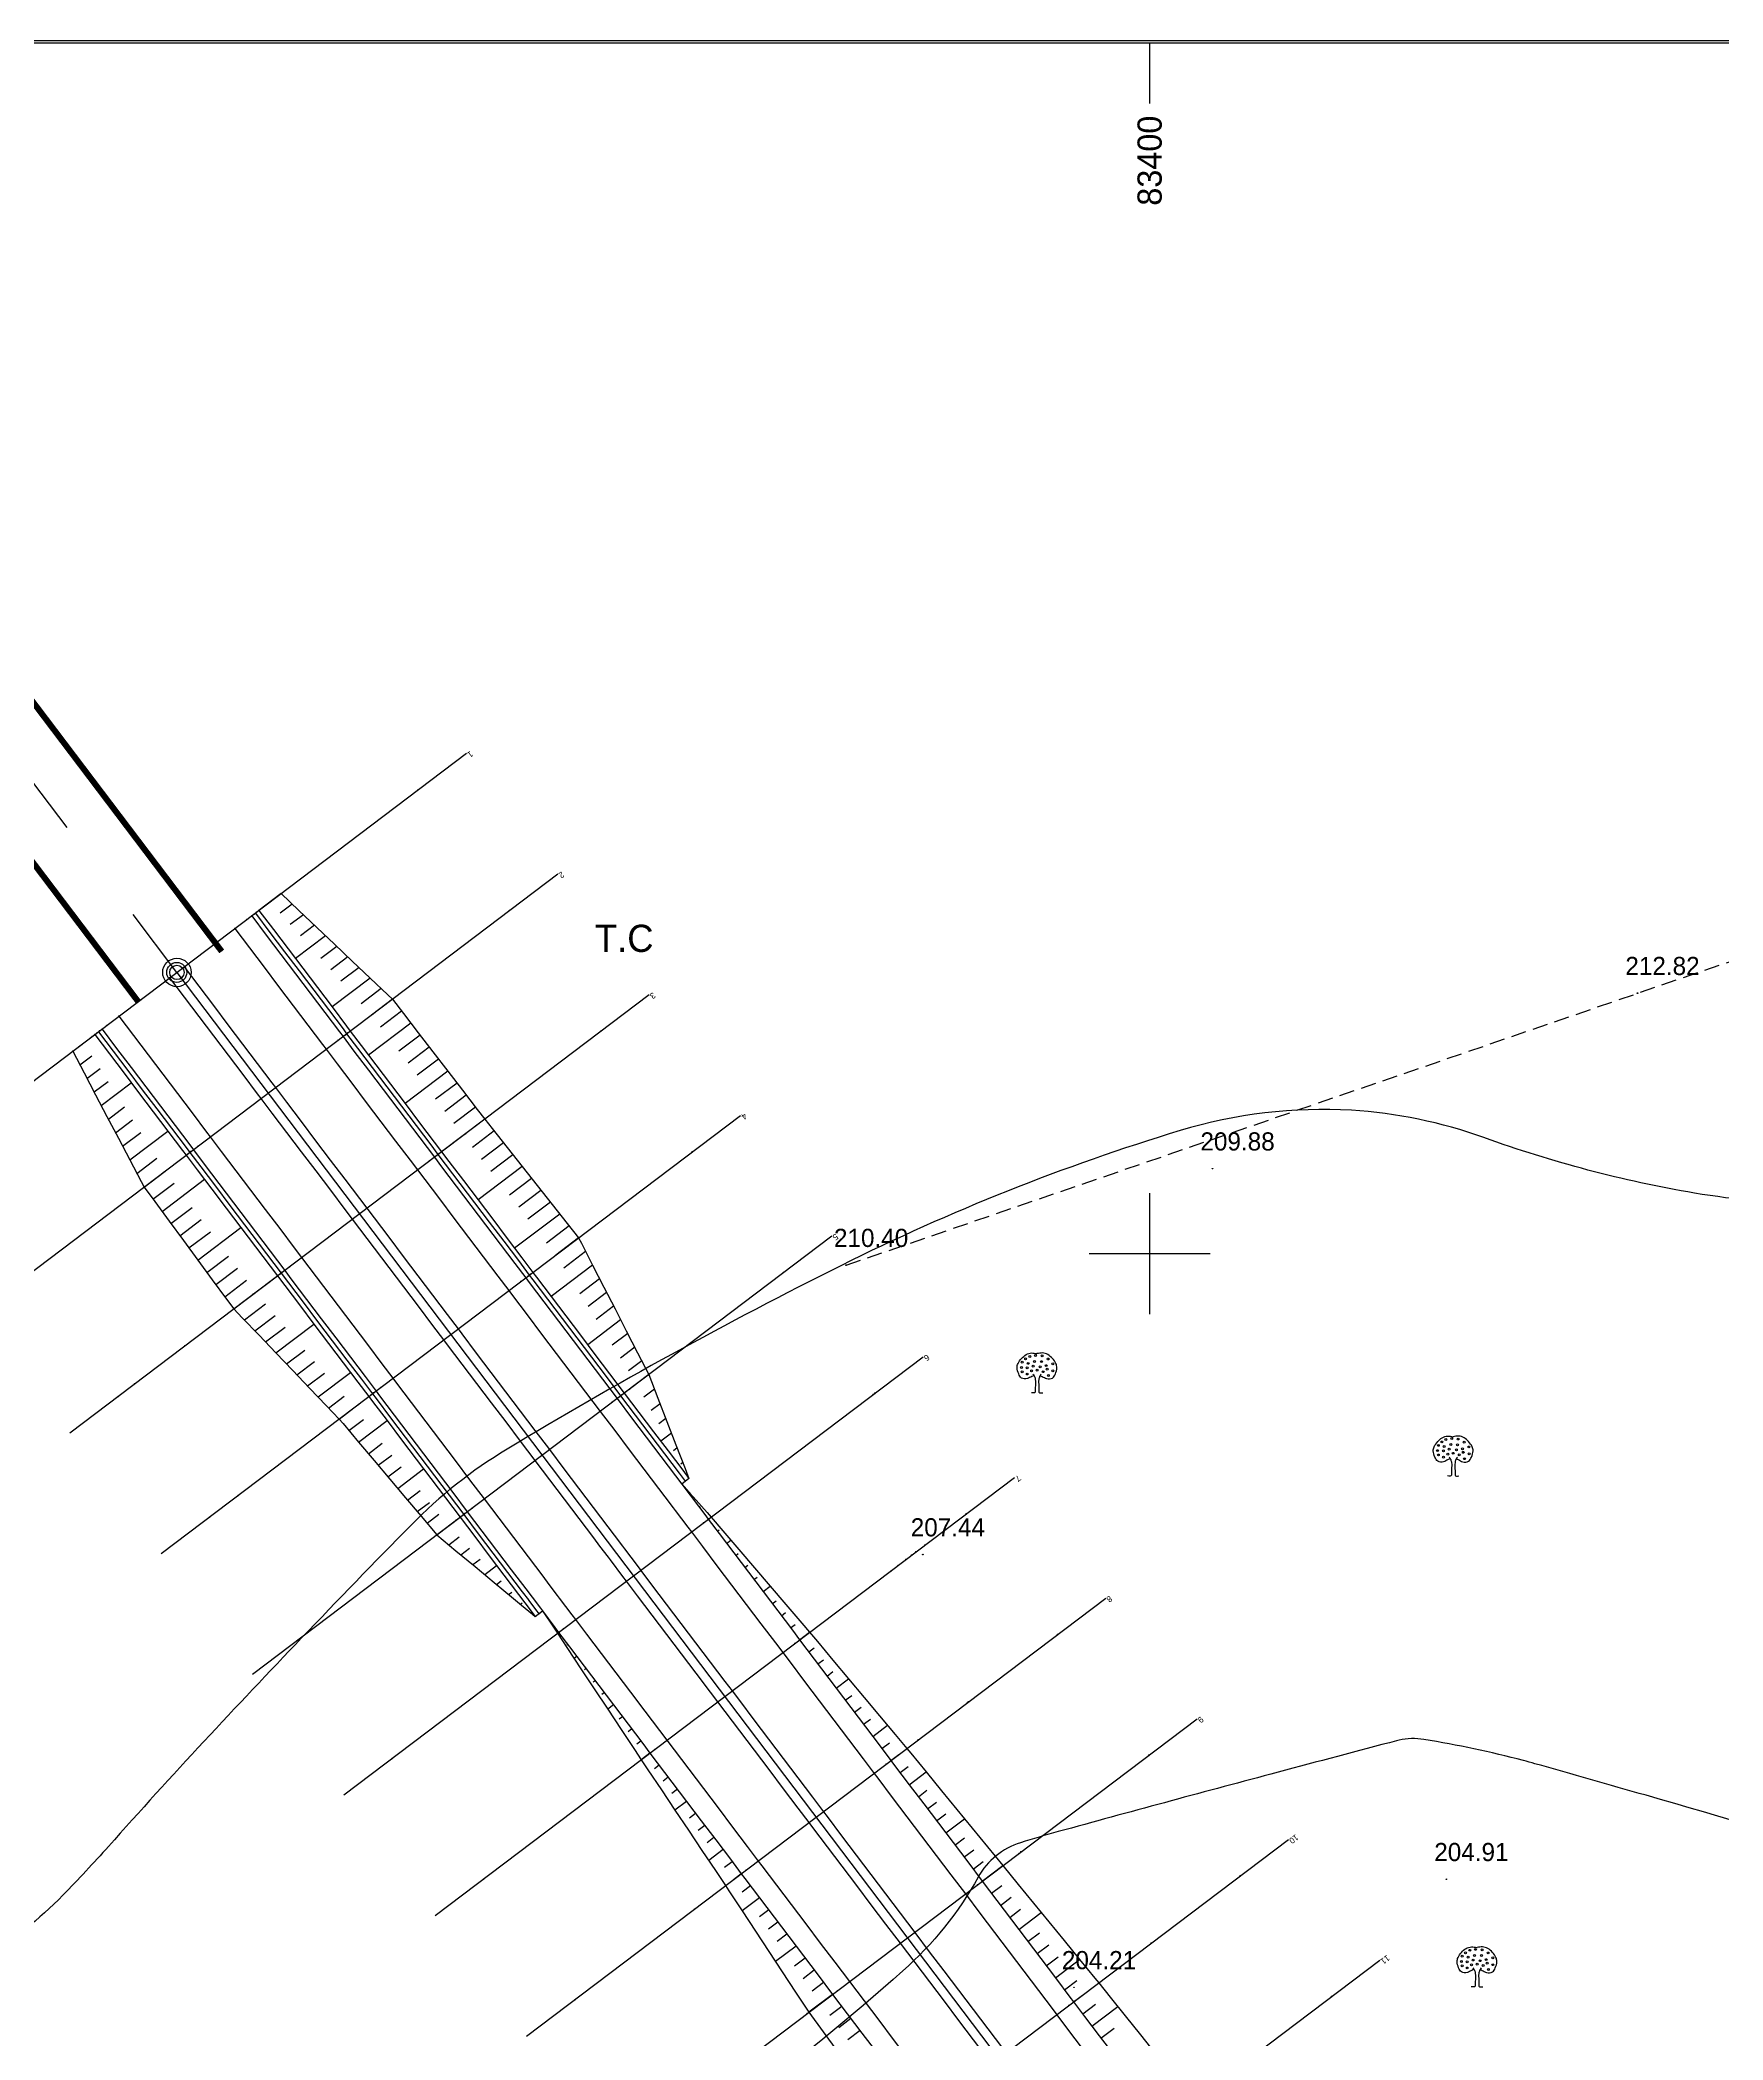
# Model space of a CAD drawing. Extents: x -83928 to -81707, y 15464 to 18601.
# Drawn here: x -83583.3 to -83305.3, y 18270.1 to 18600.5 of the extents above; entities that cross this region are included whole.
import ezdxf
from ezdxf.enums import TextEntityAlignment as Align

# ---------------------------------------------------------------- set-up
doc = ezdxf.new("R2010")
doc.units = 0
doc.header["$MEASUREMENT"] = 0
doc.linetypes.add('ACAD_ISO03W100', pattern=[30, 12, -18])
doc.linetypes.add('INTERROMPU', pattern=[0.75, 0.5, -0.25])
for name, color, linetype in [('ALT', 7, 'Continuous'), ('AMÉNAGEMENT', 7, 'Continuous'), ('ASSIETTE', 3, 'Continuous'), ('AXE_EN_PLAN', 1, 'Continuous'), ('CarPerim', 7, 'Continuous'), ('Carroyage 1', 7, 'Continuous'), ('CarTexte', 7, 'Continuous'), ('CHAUSSEE_EXT', 5, 'Continuous'), ('CHAUSSEE_INT', 5, 'Continuous'), ('CNiv_1', 1, 'Continuous'), ('CONST', 7, 'Continuous'), ('FONDS_DE_FOSSE', 4, 'Continuous'), ('FOSSES', 3, 'Continuous'), ('LIMITE', 40, 'INTERROMPU'), ('PLATE-FORME', 6, 'Continuous'), ('POINTS', 3, 'Continuous'), ('POINTS_PROFILS', 1, 'Continuous'), ('PROFILS', 7, 'Continuous'), ('Talus', 5, 'Continuous')]:
    doc.layers.add(name, color=color, linetype=linetype)

msp = doc.modelspace()

# ---------------------------------------------------------------- linework, layer by layer
at = {"linetype": 'ByBlock', "extrusion": (0.000932032, -0.005533, 0.999984)}
for centre in [(-83421.02, 18381.43, -162.28), (-83420.46, 18381.99, -162.28), (-83420.05, 18381.25, -162.28), (-83419.77, 18382.4, -162.28), (-83419.23, 18380.79, -162.28), (-83418.98, 18381.56, -162.28), (-83418.82, 18382.56, -162.28), (-83418.05, 18380.69, -162.28), (-83417.85, 18381.53, -162.28), (-83417.75, 18382.48, -162.28), (-83417.06, 18380.87, -162.28), (-83416.75, 18381.97, -162.28), (-83415.98, 18381.18, -162.28), (-83421.15, 18380.56, -162.28), (-83421.02, 18379.85, -162.28), (-83420.21, 18380.51, -162.28), (-83420.18, 18379.49, -162.28), (-83419.46, 18380, -162.28), (-83418.57, 18380.13, -162.28), (-83417.57, 18379.87, -162.28), (-83416.9, 18380.28, -162.28), (-83416.7, 18379.23, -162.28), (-83415.95, 18380.02, -162.28), (-83352.28, 18367.7, -162.28), (-83351.72, 18368.26, -162.28), (-83351.31, 18367.52, -162.28), (-83351.03, 18368.67, -162.28), (-83350.23, 18367.83, -162.28), (-83350.08, 18368.82, -162.28), (-83349.11, 18367.8, -162.28), (-83349, 18368.75, -162.28), (-83348.01, 18368.23, -162.28), (-83352.41, 18366.83, -162.28), (-83352.28, 18366.11, -162.28), (-83351.46, 18366.78, -162.28), (-83351.44, 18365.75, -162.28), (-83350.72, 18366.26, -162.28), (-83350.49, 18367.06, -162.28), (-83349.82, 18366.39, -162.28), (-83349.31, 18366.96, -162.28), (-83348.82, 18366.14, -162.28), (-83348.31, 18367.13, -162.28), (-83348.16, 18366.55, -162.28), (-83347.95, 18365.5, -162.28), (-83347.24, 18367.44, -162.28), (-83347.21, 18366.29, -162.28), (-83348.48, 18282.44, -162.28), (-83348.35, 18283.31, -162.28), (-83348.35, 18281.72, -162.28), (-83347.79, 18283.87, -162.28), (-83347.53, 18282.38, -162.28), (-83347.38, 18283.13, -162.28), (-83347.09, 18284.28, -162.28), (-83346.79, 18281.87, -162.28), (-83346.56, 18282.67, -162.28), (-83346.3, 18283.43, -162.28), (-83346.15, 18284.43, -162.28), (-83345.89, 18282, -162.28), (-83345.38, 18282.56, -162.28), (-83345.17, 18283.41, -162.28), (-83345.07, 18284.35, -162.28), (-83344.89, 18281.75, -162.28), (-83344.38, 18282.74, -162.28), (-83344.23, 18282.15, -162.28), (-83344.07, 18283.84, -162.28), (-83343.3, 18283.05, -162.28), (-83343.28, 18281.9, -162.28), (-83347.5, 18281.36, -162.28), (-83344.02, 18281.11, -162.28)]:
    msp.add_circle(centre, 0.156, dxfattribs=at)
at = {"linetype": 'ByBlock'}
for points in [[(-83419.1, 18379.82, 17.17), (-83419.22, 18379.79, 17.17), (-83419.6, 18379.67, 17.17), (-83420.18, 18379.22, 17.16), (-83421.22, 18379.29, 17.17), (-83421.67, 18380.2, 17.17), (-83421.98, 18381.02, 17.18), (-83421.74, 18381.96, 17.18), (-83421.18, 18382.68, 17.18), (-83420.46, 18383.37, 17.19), (-83419.51, 18383.66, 17.19), (-83418.9, 18383.53, 17.19), (-83418.6, 18383.47, 17.19)], [(-83350.36, 18366.09, 17.03), (-83350.48, 18366.06, 17.03), (-83350.86, 18365.94, 17.03), (-83351.43, 18365.48, 17.02), (-83352.48, 18365.55, 17.03), (-83352.93, 18366.46, 17.03), (-83353.24, 18367.29, 17.04), (-83353, 18368.22, 17.04), (-83352.44, 18368.95, 17.04), (-83351.72, 18369.64, 17.05), (-83350.77, 18369.92, 17.05), (-83350.16, 18369.8, 17.05), (-83349.86, 18369.74, 17.05)], [(-83346.42, 18281.7, 16.56), (-83346.54, 18281.67, 16.56), (-83346.92, 18281.55, 16.56), (-83347.5, 18281.09, 16.55), (-83348.55, 18281.16, 16.55), (-83349, 18282.07, 16.56), (-83349.3, 18282.9, 16.57), (-83349.06, 18283.83, 16.57), (-83348.5, 18284.56, 16.57), (-83347.79, 18285.25, 16.58), (-83346.84, 18285.53, 16.58), (-83346.22, 18285.41, 16.58), (-83345.92, 18285.35, 16.58)]]:
    msp.add_open_spline(points, degree=3, knots=[0.251632, 0.251632, 0.251632, 0.251632, 0.437955, 0.853553, 1.334497, 1.754172, 2.275549, 2.6296, 3.144963, 3.634468, 4.105014, 4.559575, 4.559575, 4.559575, 4.559575], dxfattribs=at)
for points in [[(-83418.1, 18379.82, 17.17), (-83417.98, 18379.79, 17.17), (-83417.6, 18379.67, 17.16), (-83417.02, 18379.22, 17.16), (-83415.98, 18379.29, 17.16), (-83415.52, 18380.2, 17.17), (-83415.22, 18381.02, 17.17), (-83415.46, 18381.96, 17.18), (-83416.02, 18382.68, 17.18), (-83416.74, 18383.37, 17.18), (-83417.69, 18383.66, 17.19), (-83418.3, 18383.53, 17.19), (-83418.6, 18383.47, 17.19)], [(-83349.36, 18366.09, 17.03), (-83349.24, 18366.06, 17.03), (-83348.86, 18365.94, 17.02), (-83348.28, 18365.48, 17.02), (-83347.23, 18365.55, 17.02), (-83346.78, 18366.46, 17.03), (-83346.48, 18367.29, 17.03), (-83346.72, 18368.22, 17.03), (-83347.28, 18368.95, 17.04), (-83348, 18369.64, 17.04), (-83348.95, 18369.92, 17.05), (-83349.56, 18369.8, 17.05), (-83349.86, 18369.74, 17.05)], [(-83345.42, 18281.7, 16.56), (-83345.3, 18281.67, 16.55), (-83344.92, 18281.55, 16.55), (-83344.35, 18281.09, 16.55), (-83343.3, 18281.16, 16.55), (-83342.85, 18282.07, 16.55), (-83342.54, 18282.9, 16.56), (-83342.78, 18283.83, 16.56), (-83343.34, 18284.56, 16.57), (-83344.06, 18285.25, 16.57), (-83345.01, 18285.53, 16.58), (-83345.62, 18285.41, 16.58), (-83345.92, 18285.35, 16.58)]]:
    msp.add_open_spline(points, degree=3, knots=[0.251632, 0.251632, 0.251632, 0.251632, 0.437955, 0.853553, 1.334497, 1.754172, 2.275549, 2.6296, 3.144963, 3.634468, 4.105014, 4.559575, 4.559575, 4.559575, 4.559575])
for points in [[(-83419.28, 18380.1, 17.17), (-83419.07, 18379.82, 17.17), (-83418.89, 18379.31, 17.16), (-83418.89, 18377.24, 17.15), (-83418.89, 18377.11, 17.15), (-83419.53, 18377.01, 17.15)], [(-83417.9, 18380.1, 17.17), (-83418.1, 18379.82, 17.17), (-83418.28, 18379.31, 17.16), (-83418.28, 18377.24, 17.15), (-83418.28, 18377.11, 17.15), (-83417.64, 18377.01, 17.15)], [(-83350.54, 18366.37, 17.03), (-83350.33, 18366.09, 17.03), (-83350.15, 18365.58, 17.02), (-83350.15, 18363.5, 17.01), (-83350.15, 18363.38, 17.01), (-83350.79, 18363.27, 17.01)], [(-83349.15, 18366.37, 17.03), (-83349.36, 18366.09, 17.03), (-83349.54, 18365.58, 17.02), (-83349.54, 18363.5, 17.01), (-83349.54, 18363.38, 17.01), (-83348.9, 18363.27, 17.01)], [(-83346.6, 18281.98, 16.56), (-83346.4, 18281.7, 16.56), (-83346.22, 18281.19, 16.55), (-83346.22, 18279.11, 16.54), (-83346.22, 18278.99, 16.54), (-83346.86, 18278.88, 16.54)], [(-83345.22, 18281.98, 16.56), (-83345.42, 18281.7, 16.56), (-83345.6, 18281.19, 16.55), (-83345.6, 18279.11, 16.54), (-83345.6, 18278.99, 16.54), (-83344.96, 18278.88, 16.54)]]:
    msp.add_spline(points, degree=3, dxfattribs=at)
at = {"layer": 'AMÉNAGEMENT', "extrusion": (4.63065e-06, 1.2885e-05, 1)}
for p, q in [((-83567.05, 18441.62, 207.83), (-83686.88, 18600, 207.83)), ((-83553.26, 18449.92, 207.83), (-83666.82, 18600, 207.83))]:
    msp.add_line(p, q, dxfattribs=at)
at = {"layer": 'AMÉNAGEMENT', "linetype": 'ACAD_ISO03W100', "extrusion": (4.63065e-06, 1.2885e-05, 1)}
msp.add_line((-83560.67, 18446.45, 207.83), (-83676.85, 18600, 207.83), dxfattribs=at)
at = {"layer": 'AMÉNAGEMENT', "const_width": 1, "elevation": 207.83}
for points in [[(-83686.88, 18600), (-83567.05, 18441.62)], [(-83666.82, 18600), (-83553.26, 18449.92)]]:
    msp.add_lwpolyline(points, dxfattribs=at)
at = {"layer": 'AMÉNAGEMENT'}
for centre, radius in [((-83560.67, 18446.45, 207.83), 2.35), ((-83560.69, 18446.45, 207.62), 1.65), ((-83560.67, 18446.45, 207.83), 1.18)]:
    msp.add_circle(centre, radius, dxfattribs=at)
at = {"layer": 'ASSIETTE'}
for points in [[(-83543.46, 18459.47), (-83540.52, 18456.68), (-83537.58, 18453.89), (-83534.64, 18451.1), (-83531.7, 18448.31), (-83528.75, 18445.52), (-83525.81, 18442.73), (-83525.08, 18442.03), (-83523.25, 18439.65), (-83520.81, 18436.48), (-83518.37, 18433.31), (-83515.93, 18430.15), (-83513.49, 18426.98), (-83511.05, 18423.81), (-83509.83, 18422.22), (-83508.59, 18420.65), (-83506.11, 18417.51), (-83503.63, 18414.37), (-83501.15, 18411.23), (-83498.67, 18408.09), (-83496.19, 18404.95), (-83494.33, 18402.6), (-83493.86, 18401.7), (-83492.01, 18398.08), (-83490.15, 18394.47), (-83488.3, 18390.86), (-83486.44, 18387.25), (-83484.59, 18383.63), (-83482.74, 18380.02), (-83481.24, 18376.14), (-83479.73, 18372.26), (-83478.23, 18368.38), (-83476.73, 18364.5), (-83476.09, 18362.84), (-83477.29, 18361.93), (-83475.76, 18360.22), (-83475.39, 18359.81), (-83475.39, 18359.8), (-83473.09, 18357.22), (-83472.42, 18356.48), (-83470.47, 18354.19), (-83467.87, 18351.14), (-83465.27, 18348.09), (-83462.66, 18345.05), (-83460.06, 18342), (-83457.46, 18338.95), (-83456.16, 18337.43), (-83454.88, 18335.89), (-83452.3, 18332.82), (-83449.73, 18329.75), (-83447.16, 18326.68), (-83444.59, 18323.61), (-83442.02, 18320.54), (-83440.09, 18318.24), (-83439.45, 18317.46), (-83436.92, 18314.37), (-83434.38, 18311.27), (-83431.85, 18308.17), (-83429.31, 18305.07), (-83426.78, 18301.98), (-83424.24, 18298.88), (-83421.71, 18295.78), (-83419.17, 18292.68), (-83416.64, 18289.59), (-83414.1, 18286.49), (-83411.57, 18283.39), (-83409.03, 18280.29), (-83408.4, 18279.52), (-83406.52, 18277.18), (-83404.02, 18274.05), (-83401.52, 18270.93), (-83399.01, 18267.81)], [(-83577.88, 18433.43), (-83576, 18429.84), (-83574.11, 18426.25), (-83572.23, 18422.66), (-83570.34, 18419.07), (-83568.46, 18415.48), (-83566.57, 18411.89), (-83566.1, 18411), (-83564.32, 18408.58), (-83561.95, 18405.36), (-83559.58, 18402.14), (-83557.2, 18398.92), (-83554.83, 18395.69), (-83552.46, 18392.47), (-83551.27, 18390.86), (-83549.88, 18389.41), (-83547.1, 18386.5), (-83544.32, 18383.59), (-83541.53, 18380.68), (-83538.75, 18377.77), (-83535.97, 18374.86), (-83533.88, 18372.67), (-83533.23, 18371.91), (-83530.65, 18368.85), (-83528.07, 18365.79), (-83525.48, 18362.72), (-83522.9, 18359.66), (-83520.32, 18356.6), (-83517.74, 18353.54), (-83514.57, 18350.91), (-83511.41, 18348.29), (-83508.25, 18345.67), (-83505.09, 18343.04), (-83503.74, 18341.92), (-83503.74, 18341.92), (-83501.93, 18340.42), (-83501.49, 18340.06), (-83500.29, 18340.96), (-83498.36, 18338.1), (-83497.8, 18337.27), (-83496.14, 18334.77), (-83493.93, 18331.42), (-83491.72, 18328.08), (-83489.5, 18324.74), (-83487.29, 18321.4), (-83485.08, 18318.06), (-83483.97, 18316.39), (-83482.86, 18314.72), (-83480.63, 18311.39), (-83478.4, 18308.06), (-83476.17, 18304.73), (-83473.94, 18301.41), (-83471.71, 18298.08), (-83470.04, 18295.58), (-83469.49, 18294.74), (-83467.28, 18291.39), (-83465.08, 18288.04), (-83462.88, 18284.69), (-83460.68, 18281.34), (-83458.47, 18278), (-83456.27, 18274.65), (-83453.92, 18271.41), (-83451.57, 18268.17)]]:
    msp.add_lwpolyline(points, dxfattribs=at)
at = {"layer": 'AXE_EN_PLAN'}
msp.add_lwpolyline([(-83560.67, 18446.45), (-83342.79, 18158.48)], dxfattribs=at)
at = {"layer": 'CarPerim'}
msp.add_line((-81919.74, 18600), (-83887.33, 18600), dxfattribs=at)
at = {"layer": 'Carroyage 1'}
for p, q in [((-83400, 18600), (-83400, 18590)), ((-83400, 18410), (-83400, 18390)), ((-83410, 18400), (-83390, 18400))]:
    msp.add_line(p, q, dxfattribs=at)
at = {"layer": 'CHAUSSEE_EXT'}
for points in [[(-83551.1, 18453.69), (-83548.69, 18450.5), (-83546.28, 18447.31), (-83543.86, 18444.12), (-83541.45, 18440.93), (-83539.04, 18437.74), (-83536.62, 18434.55), (-83536.02, 18433.75), (-83534.21, 18431.36), (-83531.79, 18428.17), (-83529.38, 18424.98), (-83526.97, 18421.79), (-83524.55, 18418.6), (-83522.14, 18415.41), (-83520.93, 18413.82), (-83519.73, 18412.22), (-83517.31, 18409.03), (-83514.9, 18405.84), (-83512.49, 18402.65), (-83510.07, 18399.46), (-83507.66, 18396.27), (-83505.85, 18393.88), (-83505.25, 18393.08), (-83502.83, 18389.89), (-83500.42, 18386.7), (-83498.01, 18383.51), (-83495.59, 18380.32), (-83493.18, 18377.13), (-83490.77, 18373.94), (-83488.35, 18370.75), (-83485.94, 18367.56), (-83483.53, 18364.37), (-83481.11, 18361.18), (-83480.08, 18359.82), (-83480.08, 18359.82), (-83478.7, 18358), (-83478.37, 18357.55), (-83478.36, 18357.55), (-83476.29, 18354.81), (-83475.68, 18354.01), (-83473.87, 18351.62), (-83471.46, 18348.43), (-83469.04, 18345.24), (-83466.63, 18342.05), (-83464.22, 18338.86), (-83461.8, 18335.67), (-83460.6, 18334.07), (-83459.39, 18332.48), (-83456.98, 18329.29), (-83454.56, 18326.1), (-83452.15, 18322.91), (-83449.74, 18319.72), (-83447.32, 18316.53), (-83445.51, 18314.13), (-83444.91, 18313.34), (-83442.5, 18310.15), (-83440.08, 18306.96), (-83437.67, 18303.77), (-83435.26, 18300.58), (-83432.84, 18297.39), (-83430.43, 18294.2), (-83428.02, 18291.01), (-83425.6, 18287.82), (-83423.19, 18284.63), (-83420.78, 18281.44), (-83418.36, 18278.25), (-83415.95, 18275.06), (-83415.35, 18274.26), (-83413.54, 18271.87), (-83411.12, 18268.68)], [(-83570.24, 18439.21), (-83567.83, 18436.02), (-83565.41, 18432.83), (-83563, 18429.64), (-83560.59, 18426.45), (-83558.17, 18423.26), (-83555.76, 18420.07), (-83555.16, 18419.27), (-83553.35, 18416.88), (-83550.93, 18413.69), (-83548.52, 18410.5), (-83546.11, 18407.31), (-83543.69, 18404.12), (-83541.28, 18400.93), (-83540.07, 18399.34), (-83538.87, 18397.74), (-83536.45, 18394.55), (-83534.04, 18391.36), (-83531.63, 18388.17), (-83529.21, 18384.98), (-83526.8, 18381.79), (-83524.99, 18379.4), (-83524.39, 18378.6), (-83521.97, 18375.41), (-83519.56, 18372.22), (-83517.15, 18369.03), (-83514.73, 18365.84), (-83512.32, 18362.65), (-83509.91, 18359.46), (-83507.49, 18356.27), (-83505.08, 18353.08), (-83502.66, 18349.89), (-83500.25, 18346.7), (-83499.22, 18345.34), (-83499.22, 18345.34), (-83497.84, 18343.51), (-83497.5, 18343.07), (-83497.5, 18343.07), (-83495.42, 18340.32), (-83494.82, 18339.53), (-83493.01, 18337.13), (-83490.6, 18333.94), (-83488.18, 18330.75), (-83485.77, 18327.56), (-83483.36, 18324.38), (-83480.94, 18321.19), (-83479.74, 18319.59), (-83478.53, 18318), (-83476.12, 18314.81), (-83473.7, 18311.62), (-83471.29, 18308.43), (-83468.88, 18305.24), (-83466.46, 18302.05), (-83464.65, 18299.65), (-83464.05, 18298.86), (-83461.64, 18295.67), (-83459.22, 18292.48), (-83456.81, 18289.29), (-83454.4, 18286.1), (-83451.98, 18282.91), (-83449.57, 18279.72), (-83447.16, 18276.53), (-83444.74, 18273.34), (-83442.33, 18270.15), (-83439.91, 18266.96)]]:
    msp.add_lwpolyline(points, dxfattribs=at)
at = {"layer": 'CHAUSSEE_INT'}
for points in [[(-83561.87, 18445.55), (-83559.45, 18442.36), (-83557.04, 18439.17), (-83554.63, 18435.98), (-83552.21, 18432.79), (-83549.8, 18429.6), (-83547.39, 18426.41), (-83546.78, 18425.61), (-83544.97, 18423.22), (-83542.56, 18420.03), (-83540.15, 18416.84), (-83537.73, 18413.65), (-83535.32, 18410.46), (-83532.91, 18407.27), (-83531.7, 18405.67), (-83530.49, 18404.08), (-83528.08, 18400.89), (-83525.67, 18397.7), (-83523.25, 18394.51), (-83520.84, 18391.32), (-83518.43, 18388.13), (-83516.62, 18385.74), (-83516.01, 18384.94), (-83513.6, 18381.75), (-83511.19, 18378.56), (-83508.77, 18375.37), (-83506.36, 18372.18), (-83503.95, 18368.99), (-83501.53, 18365.8), (-83499.12, 18362.61), (-83496.7, 18359.42), (-83494.29, 18356.23), (-83491.88, 18353.04), (-83490.85, 18351.68), (-83490.85, 18351.67), (-83489.46, 18349.85), (-83489.13, 18349.41), (-83489.13, 18349.41), (-83487.05, 18346.66), (-83486.45, 18345.86), (-83484.64, 18343.47), (-83482.22, 18340.28), (-83479.81, 18337.09), (-83477.4, 18333.9), (-83474.98, 18330.71), (-83472.57, 18327.52), (-83471.36, 18325.93), (-83470.16, 18324.33), (-83467.74, 18321.14), (-83465.33, 18317.95), (-83462.92, 18314.76), (-83460.5, 18311.57), (-83458.09, 18308.38), (-83456.28, 18305.99), (-83455.68, 18305.19), (-83453.26, 18302), (-83450.85, 18298.81), (-83448.44, 18295.62), (-83446.02, 18292.43), (-83443.61, 18289.24), (-83441.2, 18286.05), (-83438.78, 18282.86), (-83436.37, 18279.67), (-83433.96, 18276.48), (-83431.54, 18273.29), (-83429.13, 18270.1), (-83426.71, 18266.91)], [(-83559.48, 18447.36), (-83557.06, 18444.17), (-83554.65, 18440.98), (-83552.24, 18437.79), (-83549.82, 18434.6), (-83547.41, 18431.41), (-83545, 18428.22), (-83544.39, 18427.42), (-83542.58, 18425.03), (-83540.17, 18421.84), (-83537.75, 18418.65), (-83535.34, 18415.46), (-83532.93, 18412.27), (-83530.51, 18409.08), (-83529.31, 18407.48), (-83528.1, 18405.89), (-83525.69, 18402.7), (-83523.27, 18399.51), (-83520.86, 18396.32), (-83518.45, 18393.13), (-83516.03, 18389.94), (-83514.22, 18387.55), (-83513.62, 18386.75), (-83511.21, 18383.56), (-83508.79, 18380.37), (-83506.38, 18377.18), (-83503.97, 18373.99), (-83501.55, 18370.8), (-83499.14, 18367.61), (-83496.73, 18364.42), (-83494.31, 18361.23), (-83491.9, 18358.04), (-83489.49, 18354.85), (-83488.45, 18353.49), (-83488.45, 18353.48), (-83487.07, 18351.66), (-83486.74, 18351.22), (-83486.74, 18351.22), (-83484.66, 18348.47), (-83484.06, 18347.67), (-83482.25, 18345.28), (-83479.83, 18342.09), (-83477.42, 18338.9), (-83475, 18335.71), (-83472.59, 18332.52), (-83470.18, 18329.33), (-83468.97, 18327.74), (-83467.76, 18326.14), (-83465.35, 18322.95), (-83462.94, 18319.76), (-83460.52, 18316.57), (-83458.11, 18313.38), (-83455.7, 18310.19), (-83453.89, 18307.8), (-83453.28, 18307), (-83450.87, 18303.81), (-83448.46, 18300.62), (-83446.04, 18297.43), (-83443.63, 18294.24), (-83441.22, 18291.05), (-83438.8, 18287.86), (-83436.39, 18284.67), (-83433.98, 18281.48), (-83431.56, 18278.29), (-83429.15, 18275.1), (-83426.74, 18271.91), (-83424.32, 18268.72)]]:
    msp.add_lwpolyline(points, dxfattribs=at)
at = {"layer": 'CNiv_1', "color": 0}
msp.add_lwpolyline([(-81721.1, 18600.42), (-81721.1, 15464.43), (-83887.33, 15464.43), (-83887.33, 18600.42)], close=True, dxfattribs=at)
at = {"layer": 'CNiv_1', "flags": 128}
for points in [[(-83036.14, 18314.21, -0.004891), (-83055, 18320.83, -0.001883), (-83087.52, 18332.75, -0.003701), (-83104, 18339, -0.120026), (-83112.71, 18345.07, 0.050505), (-83131, 18362, 0.218861), (-83189.84, 18374.84, -0.271176), (-83237.2, 18390.2, -0.128423), (-83242.74, 18401.04, 0.216426), (-83247.2, 18407, 0.173995), (-83268.63, 18410.39, -0.089273), (-83310, 18410, -0.044502), (-83344.78, 18419.16, 0.071842), (-83366.67, 18423.67, 0.088996), (-83394.96, 18420.32, 0.041775), (-83451, 18398, 0.020161), (-83506.14, 18367.68, 0.06299), (-83522, 18355.14, 0.003187), (-83540.07, 18336.5, 0.00352), (-83556.2, 18319.4, 0.005434), (-83571.97, 18302.07, -0.01154), (-83579.5, 18294, -0.064356), (-83592.62, 18283.64, 0.042311)], [(-83039.25, 18180.75, -0.049722), (-83093.89, 18205.89, -0.144203), (-83106.24, 18219.05, 0.12282), (-83120, 18235, 0.062668), (-83167.82, 18260.47, 0.021378), (-83318, 18310.5, 0.000532), (-83336.34, 18315.73, 0.005125), (-83338.25, 18316.25, 0.023648), (-83354.68, 18319.73, 0.097153), (-83358.8, 18319.6, 0.008113), (-83360.4, 18319.2, 0.000659), (-83380, 18314, 0.001682), (-83415.1, 18304.5, 0.009419), (-83421.33, 18302.67, 0.191444), (-83428.31, 18296.99, -0.084202), (-83440.75, 18281.5, -0.039727), (-83496.27, 18239.6, 0.035543), (-83558.7, 18193.3, 0.00445), (-83568.09, 18185.1, 0.008705), (-83572.78, 18180.78, 0.221227), (-83577.11, 18169.73, -0.317175), (-83581.67, 18162.33, -0.068309), (-83589.98, 18160.05, 0.028493)]]:
    msp.add_lwpolyline(points, format="xyb", dxfattribs=at)
at = {"layer": 'FONDS_DE_FOSSE'}
for points in [[(-83547.71, 18456.26), (-83545.3, 18453.07), (-83542.89, 18449.88), (-83540.47, 18446.69), (-83538.06, 18443.5), (-83535.65, 18440.31), (-83533.23, 18437.12), (-83532.63, 18436.32), (-83530.82, 18433.93), (-83528.41, 18430.74), (-83525.99, 18427.55), (-83523.58, 18424.36), (-83521.17, 18421.17), (-83518.75, 18417.98), (-83517.55, 18416.38), (-83516.34, 18414.79), (-83513.92, 18411.6), (-83511.51, 18408.41), (-83509.1, 18405.22), (-83506.68, 18402.03), (-83504.27, 18398.84), (-83502.46, 18396.45), (-83501.86, 18395.65), (-83499.44, 18392.46), (-83497.03, 18389.27), (-83494.62, 18386.08), (-83492.2, 18382.89), (-83489.79, 18379.7), (-83487.38, 18376.51), (-83484.96, 18373.32), (-83482.55, 18370.13), (-83480.14, 18366.94), (-83477.72, 18363.75), (-83476.69, 18362.39), (-83477.29, 18361.93), (-83475.76, 18360.22), (-83475.39, 18359.81), (-83475.39, 18359.8), (-83473.09, 18357.22), (-83472.42, 18356.48), (-83470.47, 18354.19), (-83467.87, 18351.14), (-83465.27, 18348.09), (-83462.66, 18345.05), (-83460.06, 18342), (-83457.46, 18338.95), (-83456.16, 18337.43), (-83454.88, 18335.89), (-83452.3, 18332.82), (-83449.73, 18329.75), (-83447.16, 18326.68), (-83444.59, 18323.61), (-83442.02, 18320.54), (-83440.09, 18318.24), (-83439.45, 18317.46), (-83436.92, 18314.37), (-83434.38, 18311.27), (-83431.85, 18308.17), (-83429.31, 18305.07), (-83426.78, 18301.98), (-83424.24, 18298.88), (-83421.71, 18295.78), (-83419.17, 18292.68), (-83416.64, 18289.59), (-83414.1, 18286.49), (-83411.57, 18283.39), (-83409.03, 18280.29), (-83408.4, 18279.52), (-83406.52, 18277.18), (-83404.02, 18274.05), (-83401.52, 18270.93), (-83399.01, 18267.81)], [(-83573.63, 18436.65), (-83571.22, 18433.46), (-83568.8, 18430.27), (-83566.39, 18427.08), (-83563.98, 18423.89), (-83561.56, 18420.7), (-83559.15, 18417.51), (-83558.55, 18416.71), (-83556.74, 18414.32), (-83554.32, 18411.13), (-83551.91, 18407.94), (-83549.5, 18404.75), (-83547.08, 18401.56), (-83544.67, 18398.37), (-83543.46, 18396.77), (-83542.26, 18395.18), (-83539.84, 18391.99), (-83537.43, 18388.8), (-83535.02, 18385.61), (-83532.6, 18382.42), (-83530.19, 18379.23), (-83528.38, 18376.84), (-83527.78, 18376.04), (-83525.36, 18372.85), (-83522.95, 18369.66), (-83520.53, 18366.47), (-83518.12, 18363.28), (-83515.71, 18360.09), (-83513.29, 18356.9), (-83510.88, 18353.71), (-83508.47, 18350.52), (-83506.05, 18347.33), (-83503.64, 18344.14), (-83502.61, 18342.78), (-83502.61, 18342.77), (-83501.23, 18340.95), (-83500.89, 18340.51), (-83500.29, 18340.96), (-83498.36, 18338.1), (-83497.8, 18337.27), (-83496.14, 18334.77), (-83493.93, 18331.42), (-83491.72, 18328.08), (-83489.5, 18324.74), (-83487.29, 18321.4), (-83485.08, 18318.06), (-83483.97, 18316.39), (-83482.86, 18314.72), (-83480.63, 18311.39), (-83478.4, 18308.06), (-83476.17, 18304.73), (-83473.94, 18301.41), (-83471.71, 18298.08), (-83470.04, 18295.58), (-83469.49, 18294.74), (-83467.28, 18291.39), (-83465.08, 18288.04), (-83462.88, 18284.69), (-83460.68, 18281.34), (-83458.47, 18278), (-83456.27, 18274.65), (-83453.92, 18271.41), (-83451.57, 18268.17)]]:
    msp.add_lwpolyline(points, dxfattribs=at)
at = {"layer": 'FOSSES'}
for points in [[(-83547.12, 18456.71), (-83544.7, 18453.52), (-83542.29, 18450.33), (-83539.87, 18447.14), (-83537.46, 18443.95), (-83535.05, 18440.76), (-83532.63, 18437.57), (-83532.03, 18436.77), (-83530.22, 18434.38), (-83527.81, 18431.19), (-83525.39, 18428), (-83522.98, 18424.81), (-83520.57, 18421.62), (-83518.15, 18418.43), (-83516.95, 18416.83), (-83515.74, 18415.24), (-83513.33, 18412.05), (-83510.91, 18408.86), (-83508.5, 18405.67), (-83506.09, 18402.48), (-83503.67, 18399.29), (-83501.86, 18396.9), (-83501.26, 18396.1), (-83498.85, 18392.91), (-83496.43, 18389.72), (-83494.02, 18386.53), (-83491.61, 18383.34), (-83489.19, 18380.15), (-83486.78, 18376.96), (-83484.37, 18373.77), (-83481.95, 18370.58), (-83479.54, 18367.39), (-83477.12, 18364.2), (-83476.09, 18362.84), (-83477.29, 18361.93), (-83475.76, 18360.22), (-83475.39, 18359.81), (-83475.39, 18359.8), (-83473.09, 18357.22), (-83472.42, 18356.48), (-83470.47, 18354.19), (-83467.87, 18351.14), (-83465.27, 18348.09), (-83462.66, 18345.05), (-83460.06, 18342), (-83457.46, 18338.95), (-83456.16, 18337.43), (-83454.88, 18335.89), (-83452.3, 18332.82), (-83449.73, 18329.75), (-83447.16, 18326.68), (-83444.59, 18323.61), (-83442.02, 18320.54), (-83440.09, 18318.24), (-83439.45, 18317.46), (-83436.92, 18314.37), (-83434.38, 18311.27), (-83431.85, 18308.17), (-83429.31, 18305.07), (-83426.78, 18301.98), (-83424.24, 18298.88), (-83421.71, 18295.78), (-83419.17, 18292.68), (-83416.64, 18289.59), (-83414.1, 18286.49), (-83411.57, 18283.39), (-83409.03, 18280.29), (-83408.4, 18279.52), (-83406.52, 18277.18), (-83404.02, 18274.05), (-83401.52, 18270.93), (-83399.01, 18267.81)], [(-83574.23, 18436.19), (-83571.82, 18433), (-83569.4, 18429.81), (-83566.99, 18426.62), (-83564.58, 18423.43), (-83562.16, 18420.24), (-83559.75, 18417.05), (-83559.14, 18416.26), (-83557.33, 18413.86), (-83554.92, 18410.67), (-83552.51, 18407.48), (-83550.09, 18404.29), (-83547.68, 18401.1), (-83545.27, 18397.91), (-83544.06, 18396.32), (-83542.85, 18394.73), (-83540.44, 18391.54), (-83538.03, 18388.35), (-83535.61, 18385.16), (-83533.2, 18381.97), (-83530.79, 18378.78), (-83528.98, 18376.38), (-83528.37, 18375.59), (-83525.96, 18372.4), (-83523.55, 18369.21), (-83521.13, 18366.02), (-83518.72, 18362.83), (-83516.31, 18359.64), (-83513.89, 18356.45), (-83511.48, 18353.26), (-83509.07, 18350.07), (-83506.65, 18346.88), (-83504.24, 18343.69), (-83503.21, 18342.32), (-83503.21, 18342.32), (-83501.83, 18340.5), (-83501.49, 18340.06), (-83500.29, 18340.96), (-83498.36, 18338.1), (-83497.8, 18337.27), (-83496.14, 18334.77), (-83493.93, 18331.42), (-83491.72, 18328.08), (-83489.5, 18324.74), (-83487.29, 18321.4), (-83485.08, 18318.06), (-83483.97, 18316.39), (-83482.86, 18314.72), (-83480.63, 18311.39), (-83478.4, 18308.06), (-83476.17, 18304.73), (-83473.94, 18301.41), (-83471.71, 18298.08), (-83470.04, 18295.58), (-83469.49, 18294.74), (-83467.28, 18291.39), (-83465.08, 18288.04), (-83462.88, 18284.69), (-83460.68, 18281.34), (-83458.47, 18278), (-83456.27, 18274.65), (-83453.92, 18271.41), (-83451.57, 18268.17)]]:
    msp.add_lwpolyline(points, dxfattribs=at)
at = {"layer": 'LIMITE', "linetype": 'INTERROMPU', "ltscale": 5, "extrusion": (0.000932032, -0.005533, 0.999984)}
msp.add_line((-83450.13, 18398.08, 215.44), (-83183.05, 18489.88, 215.71), dxfattribs=at)
at = {"layer": 'PLATE-FORME'}
for points in [[(-83548.31, 18455.8), (-83545.9, 18452.61), (-83543.48, 18449.42), (-83541.07, 18446.23), (-83538.66, 18443.04), (-83536.24, 18439.85), (-83533.83, 18436.66), (-83533.23, 18435.87), (-83531.42, 18433.47), (-83529, 18430.28), (-83526.59, 18427.09), (-83524.18, 18423.9), (-83521.76, 18420.71), (-83519.35, 18417.52), (-83518.14, 18415.93), (-83516.94, 18414.33), (-83514.52, 18411.14), (-83512.11, 18407.95), (-83509.7, 18404.76), (-83507.28, 18401.58), (-83504.87, 18398.39), (-83503.06, 18395.99), (-83502.46, 18395.2), (-83500.04, 18392.01), (-83497.63, 18388.82), (-83495.22, 18385.63), (-83492.8, 18382.44), (-83490.39, 18379.25), (-83487.97, 18376.06), (-83485.56, 18372.87), (-83483.15, 18369.68), (-83480.73, 18366.49), (-83478.32, 18363.3), (-83477.29, 18361.93), (-83477.29, 18361.93), (-83475.91, 18360.11), (-83475.57, 18359.67), (-83475.57, 18359.66), (-83473.49, 18356.92), (-83472.89, 18356.12), (-83471.08, 18353.73), (-83468.67, 18350.54), (-83466.25, 18347.35), (-83463.84, 18344.16), (-83461.43, 18340.97), (-83459.01, 18337.78), (-83457.81, 18336.18), (-83456.6, 18334.59), (-83454.19, 18331.4), (-83451.77, 18328.21), (-83449.36, 18325.02), (-83446.95, 18321.83), (-83444.53, 18318.64), (-83442.72, 18316.25), (-83442.12, 18315.45), (-83439.71, 18312.26), (-83437.29, 18309.07), (-83434.88, 18305.88), (-83432.47, 18302.69), (-83430.05, 18299.5), (-83427.64, 18296.31), (-83425.23, 18293.12), (-83422.81, 18289.93), (-83420.4, 18286.74), (-83417.98, 18283.55), (-83415.57, 18280.36), (-83413.16, 18277.17), (-83412.55, 18276.37), (-83410.74, 18273.98), (-83408.33, 18270.79), (-83405.92, 18267.6)], [(-83573.03, 18437.1), (-83570.62, 18433.91), (-83568.21, 18430.72), (-83565.79, 18427.53), (-83563.38, 18424.34), (-83560.97, 18421.15), (-83558.55, 18417.96), (-83557.95, 18417.16), (-83556.14, 18414.77), (-83553.73, 18411.58), (-83551.31, 18408.39), (-83548.9, 18405.2), (-83546.48, 18402.01), (-83544.07, 18398.82), (-83542.86, 18397.23), (-83541.66, 18395.63), (-83539.24, 18392.44), (-83536.83, 18389.25), (-83534.42, 18386.06), (-83532, 18382.87), (-83529.59, 18379.68), (-83527.78, 18377.29), (-83527.18, 18376.49), (-83524.76, 18373.3), (-83522.35, 18370.11), (-83519.94, 18366.92), (-83517.52, 18363.73), (-83515.11, 18360.54), (-83512.7, 18357.35), (-83510.28, 18354.16), (-83507.87, 18350.97), (-83505.46, 18347.78), (-83503.04, 18344.59), (-83502.01, 18343.23), (-83502.01, 18343.23), (-83500.63, 18341.4), (-83500.3, 18340.96), (-83500.29, 18340.96), (-83498.22, 18338.21), (-83497.61, 18337.42), (-83495.8, 18335.02), (-83493.39, 18331.83), (-83490.98, 18328.64), (-83488.56, 18325.45), (-83486.15, 18322.26), (-83483.73, 18319.07), (-83482.53, 18317.48), (-83481.32, 18315.88), (-83478.91, 18312.69), (-83476.49, 18309.5), (-83474.08, 18306.31), (-83471.67, 18303.12), (-83469.25, 18299.93), (-83467.44, 18297.54), (-83466.84, 18296.74), (-83464.43, 18293.55), (-83462.01, 18290.36), (-83459.6, 18287.17), (-83457.19, 18283.98), (-83454.77, 18280.8), (-83452.36, 18277.61), (-83449.95, 18274.42), (-83447.53, 18271.23), (-83445.12, 18268.04)]]:
    msp.add_lwpolyline(points, dxfattribs=at)
at = {"layer": 'POINTS', "extrusion": (0.002059, -0.012217, 0.999923)}
for centre in [(-83319.68, 18442.17, -182.42), (-83389.87, 18413.18, -182.42), (-83450.4, 18397.24, -182.42), (-83437.72, 18349.42, -182.42), (-83351.24, 18295.77, -182.42), (-83412.75, 18277.91, -182.42)]:
    msp.add_circle(centre, 0.05, dxfattribs=at)
at = {"layer": 'POINTS_PROFILS'}
for p in [(-83520.8, 18476.62), (-83543.46, 18459.47), (-83549.11, 18455.2), (-83548.31, 18455.8), (-83547.91, 18456.1), (-83547.51, 18456.41), (-83547.12, 18456.71), (-83546.65, 18457.06), (-83505.71, 18456.68), (-83551.1, 18453.69), (-83561.87, 18445.55), (-83560.67, 18446.45), (-83559.48, 18447.36), (-83525.08, 18442.03), (-83572.24, 18437.7), (-83570.24, 18439.21), (-83528.27, 18439.62), (-83574.69, 18435.84), (-83574.23, 18436.19), (-83573.83, 18436.49), (-83573.43, 18436.8), (-83573.03, 18437.1), (-83534.02, 18435.26), (-83533.23, 18435.87), (-83532.83, 18436.17), (-83532.43, 18436.47), (-83532.03, 18436.77), (-83490.63, 18436.75), (-83577.88, 18433.43), (-83536.02, 18433.75), (-83546.78, 18425.61), (-83545.59, 18426.51), (-83544.39, 18427.42), (-83509.83, 18422.22), (-83555.16, 18419.27), (-83513.02, 18419.81), (-83559.14, 18416.26), (-83558.75, 18416.56), (-83558.35, 18416.86), (-83557.95, 18417.16), (-83557.15, 18417.77), (-83518.94, 18415.33), (-83518.14, 18415.93), (-83517.74, 18416.23), (-83517.35, 18416.53), (-83516.95, 18416.83), (-83475.55, 18416.81), (-83562.91, 18413.41), (-83520.93, 18413.82), (-83566.1, 18411), (-83531.7, 18405.67), (-83530.5, 18406.58), (-83529.31, 18407.48), (-83494.33, 18402.6), (-83540.07, 18399.34), (-83497.52, 18400.19), (-83544.06, 18396.32), (-83543.66, 18396.62), (-83543.26, 18396.92), (-83542.86, 18397.23), (-83542.07, 18397.83), (-83503.86, 18395.39), (-83503.06, 18395.99), (-83502.66, 18396.29), (-83502.26, 18396.6), (-83501.86, 18396.9), (-83460.46, 18396.87), (-83548.08, 18393.28), (-83505.85, 18393.88), (-83551.27, 18390.86), (-83559.34, 18384.76), (-83516.62, 18385.74), (-83515.42, 18386.64), (-83514.22, 18387.55), (-83567.67, 18378.46), (-83524.99, 18379.4), (-83482.74, 18380.02), (-83570.38, 18376.41), (-83530.69, 18375.09), (-83528.98, 18376.38), (-83528.58, 18376.69), (-83528.18, 18376.99), (-83527.78, 18377.29), (-83526.98, 18377.89), (-83488.77, 18375.45), (-83487.97, 18376.06), (-83487.58, 18376.36), (-83487.18, 18376.66), (-83486.78, 18376.96), (-83485.93, 18377.61), (-83445.67, 18376.71), (-83445.38, 18376.94), (-83533.88, 18372.67), (-83490.77, 18373.94), (-83501.53, 18365.8), (-83500.34, 18366.7), (-83499.14, 18367.61), (-83550.56, 18360.05), (-83509.91, 18359.46), (-83555.29, 18356.47), (-83514.55, 18355.95), (-83513.89, 18356.45), (-83513.49, 18356.75), (-83513.1, 18357.05), (-83512.7, 18357.35), (-83511.9, 18357.96), (-83473.69, 18355.52), (-83472.89, 18356.12), (-83472.42, 18356.48), (-83430.29, 18357), (-83517.74, 18353.54), (-83475.68, 18354.01), (-83437.13, 18351.83), (-83441.55, 18348.48), (-83440.29, 18349.44), (-83439.34, 18350.15), (-83438.59, 18350.72), (-83438.57, 18350.74), (-83486.45, 18345.86), (-83485.25, 18346.77), (-83484.06, 18347.67), (-83442.77, 18347.56), (-83494.82, 18339.53), (-83540.21, 18336.54), (-83497.8, 18337.27), (-83497.61, 18337.42), (-83496.81, 18338.02), (-83458.6, 18335.58), (-83457.81, 18336.18), (-83456.16, 18337.43), (-83415.21, 18337.06), (-83460.6, 18334.07), (-83471.36, 18325.93), (-83470.17, 18326.83), (-83468.97, 18327.74), (-83430.07, 18325.82), (-83429.91, 18325.94), (-83479.74, 18319.59), (-83438.21, 18319.66), (-83525.12, 18316.6), (-83483.97, 18316.39), (-83482.53, 18317.48), (-83481.73, 18318.08), (-83443.52, 18315.64), (-83442.72, 18316.25), (-83440.09, 18318.24), (-83400.13, 18317.13), (-83445.51, 18314.13), (-83456.28, 18305.99), (-83455.08, 18306.89), (-83453.89, 18307.8), (-83464.65, 18299.65), (-83424.24, 18298.88), (-83421.56, 18300.91), (-83421.25, 18301.14), (-83510.04, 18296.66), (-83470.04, 18295.58), (-83467.44, 18297.54), (-83466.65, 18298.15), (-83428.44, 18295.71), (-83427.64, 18296.31), (-83385.04, 18297.19), (-83430.43, 18294.2), (-83475.18, 18291.69), (-83441.2, 18286.05), (-83440, 18286.96), (-83438.8, 18287.86), (-83399.76, 18286.05), (-83449.57, 18279.72), (-83408.4, 18279.52), (-83494.96, 18276.73), (-83452.36, 18277.61), (-83451.56, 18278.21), (-83413.35, 18275.77), (-83412.55, 18276.37), (-83369.96, 18277.25), (-83456.56, 18274.43), (-83456.27, 18274.65), (-83415.35, 18274.26)]:
    msp.add_point(p, dxfattribs=at)
at = {"layer": 'PROFILS'}
for points in [[(-83608.52, 18410.25), (-83512.82, 18482.65)], [(-83593.44, 18390.31), (-83497.74, 18462.72)], [(-83578.35, 18370.38), (-83482.66, 18442.78)], [(-83563.27, 18350.44), (-83467.57, 18422.84)], [(-83548.18, 18330.5), (-83452.49, 18402.91)], [(-83533.1, 18310.57), (-83437.4, 18382.97)], [(-83518.02, 18290.63), (-83422.32, 18363.03)], [(-83502.93, 18270.69), (-83407.24, 18343.1)], [(-83487.85, 18250.76), (-83392.15, 18323.16)], [(-83472.76, 18230.82), (-83377.07, 18303.22)], [(-83457.68, 18210.88), (-83361.98, 18283.29)]]:
    msp.add_lwpolyline(points, dxfattribs=at)
at = {"layer": 'Talus'}
for points in [[(-83543.46, 18459.47), (-83547.12, 18456.71)], [(-83541.62, 18457.73), (-83543.61, 18456.22)], [(-83539.78, 18455.98), (-83541.94, 18454.35)], [(-83537.95, 18454.24), (-83540.27, 18452.48)], [(-83536.11, 18452.5), (-83541.08, 18448.73)], [(-83534.27, 18450.75), (-83536.92, 18448.75)], [(-83532.43, 18449.01), (-83535.25, 18446.88)], [(-83528.75, 18445.52), (-83535.05, 18440.76)], [(-83530.59, 18447.26), (-83533.57, 18445.01)], [(-83526.92, 18443.78), (-83530.23, 18441.27)], [(-83525.08, 18442.03), (-83528.55, 18439.4)], [(-83522.03, 18438.07), (-83529.01, 18432.78)], [(-83523.55, 18440.05), (-83527.04, 18437.41)], [(-83577.88, 18433.43), (-83574.23, 18436.19)], [(-83520.5, 18436.09), (-83524, 18433.44)], [(-83576.7, 18431.19), (-83574.71, 18432.69)], [(-83518.98, 18434.11), (-83522.49, 18431.45)], [(-83517.45, 18432.13), (-83520.97, 18429.46)], [(-83575.53, 18428.94), (-83573.37, 18430.57)], [(-83574.35, 18426.7), (-83572.03, 18428.46)], [(-83573.17, 18424.46), (-83568.2, 18428.22)], [(-83515.93, 18430.15), (-83522.98, 18424.81)], [(-83514.4, 18428.16), (-83517.94, 18425.49)], [(-83512.88, 18426.18), (-83516.42, 18423.5)], [(-83571.99, 18422.21), (-83569.34, 18424.22)], [(-83570.81, 18419.97), (-83568, 18422.1)], [(-83509.83, 18422.22), (-83516.95, 18416.83)], [(-83511.35, 18424.2), (-83514.9, 18421.51)], [(-83569.63, 18417.73), (-83566.65, 18419.98)], [(-83568.46, 18415.48), (-83562.16, 18420.24)], [(-83508.28, 18420.26), (-83511.86, 18417.55)], [(-83506.73, 18418.3), (-83510.33, 18415.57)], [(-83567.28, 18413.24), (-83563.96, 18415.74)], [(-83505.18, 18416.33), (-83508.8, 18413.59)], [(-83566.1, 18411), (-83562.62, 18413.63)], [(-83564.62, 18408.98), (-83561.13, 18411.62)], [(-83563.13, 18406.97), (-83556.13, 18412.27)], [(-83503.63, 18414.37), (-83510.91, 18408.86)], [(-83502.08, 18412.41), (-83505.74, 18409.64)], [(-83500.53, 18410.45), (-83504.21, 18407.66)], [(-83498.98, 18408.49), (-83502.68, 18405.68)], [(-83561.65, 18404.96), (-83558.14, 18407.62)], [(-83560.17, 18402.94), (-83556.64, 18405.61)], [(-83497.43, 18406.52), (-83504.88, 18400.89)], [(-83558.69, 18400.93), (-83555.14, 18403.61)], [(-83557.2, 18398.92), (-83550.09, 18404.29)], [(-83495.88, 18404.56), (-83499.62, 18401.73)], [(-83494.33, 18402.6), (-83498.09, 18399.75)], [(-83555.72, 18396.9), (-83552.15, 18399.6)], [(-83492.01, 18398.08), (-83498.85, 18392.91)], [(-83493.17, 18400.34), (-83496.76, 18397.62)], [(-83554.24, 18394.89), (-83550.66, 18397.6)], [(-83552.76, 18392.88), (-83549.16, 18395.59)], [(-83551.27, 18390.86), (-83544.06, 18396.32)], [(-83490.85, 18395.83), (-83494.09, 18393.37)], [(-83549.53, 18389.04), (-83546.04, 18391.69)], [(-83489.69, 18393.57), (-83492.76, 18391.25)], [(-83547.79, 18387.22), (-83544.42, 18389.78)], [(-83544.32, 18383.59), (-83538.03, 18388.35)], [(-83487.37, 18389.05), (-83492.81, 18384.94)], [(-83488.53, 18391.31), (-83491.43, 18389.12)], [(-83546.06, 18385.41), (-83542.8, 18387.87)], [(-83486.21, 18386.79), (-83488.76, 18384.87)], [(-83542.58, 18381.77), (-83539.55, 18384.06)], [(-83540.84, 18379.95), (-83537.92, 18382.15)], [(-83485.05, 18384.54), (-83487.42, 18382.74)], [(-83483.89, 18382.28), (-83486.09, 18380.62)], [(-83539.1, 18378.13), (-83536.3, 18380.25)], [(-83537.36, 18376.31), (-83531.99, 18380.37)], [(-83482.74, 18380.02), (-83486.78, 18376.96)], [(-83535.62, 18374.49), (-83533.05, 18376.44)], [(-83481.8, 18377.59), (-83483.53, 18376.28)], [(-83480.86, 18375.17), (-83482.31, 18374.07)], [(-83533.88, 18372.67), (-83531.43, 18374.53)], [(-83532.26, 18370.76), (-83529.87, 18372.58)], [(-83530.65, 18368.85), (-83525.96, 18372.4)], [(-83479.92, 18372.74), (-83481.09, 18371.86)], [(-83529.04, 18366.93), (-83526.74, 18368.67)], [(-83478.98, 18370.32), (-83480.75, 18368.99)], [(-83527.42, 18365.02), (-83525.18, 18366.71)], [(-83478.05, 18367.89), (-83478.64, 18367.44)], [(-83477.11, 18365.47), (-83477.42, 18365.23)], [(-83525.81, 18363.11), (-83523.62, 18364.76)], [(-83524.19, 18361.19), (-83519.93, 18364.42)], [(-83476.17, 18363.04), (-83476.2, 18363.02)], [(-83522.58, 18359.28), (-83520.5, 18360.85)], [(-83520.96, 18357.37), (-83518.94, 18358.9)], [(-83475.91, 18360.11), (-83475.76, 18360.22)], [(-83519.35, 18355.45), (-83517.38, 18356.95)], [(-83517.74, 18353.54), (-83513.89, 18356.45)], [(-83474.4, 18358.11), (-83474.24, 18358.23)], [(-83472.89, 18356.12), (-83472.66, 18356.3)], [(-83515.76, 18351.9), (-83514.07, 18353.18)], [(-83471.38, 18354.13), (-83471.09, 18354.35)], [(-83469.87, 18352.13), (-83469.17, 18352.67)], [(-83513.78, 18350.26), (-83512.33, 18351.36)], [(-83511.81, 18348.62), (-83510.59, 18349.54)], [(-83509.83, 18346.98), (-83507.86, 18348.47)], [(-83468.37, 18350.14), (-83467.95, 18350.45)], [(-83466.86, 18348.14), (-83466.39, 18348.5)], [(-83507.86, 18345.34), (-83507.1, 18345.91)], [(-83465.35, 18346.15), (-83464.82, 18346.55)], [(-83505.88, 18343.7), (-83505.36, 18344.09)], [(-83503.9, 18342.06), (-83503.62, 18342.28)], [(-83463.84, 18344.16), (-83462.66, 18345.05)], [(-83462.33, 18342.16), (-83461.69, 18342.65)], [(-83501.93, 18340.42), (-83501.83, 18340.5)], [(-83499.12, 18339.41), (-83499.16, 18339.38)], [(-83460.82, 18340.17), (-83460.12, 18340.7)], [(-83459.32, 18338.18), (-83458.55, 18338.75)], [(-83497.61, 18337.42), (-83497.71, 18337.34)], [(-83496.1, 18335.42), (-83496.26, 18335.3)], [(-83457.81, 18336.18), (-83456.16, 18337.43)], [(-83494.6, 18333.43), (-83495.04, 18333.09)], [(-83456.3, 18334.19), (-83455.43, 18334.85)], [(-83454.79, 18332.2), (-83453.87, 18332.89)], [(-83493.09, 18331.43), (-83493.37, 18331.22)], [(-83491.58, 18329.44), (-83491.92, 18329.18)], [(-83453.28, 18330.2), (-83452.31, 18330.94)], [(-83451.77, 18328.21), (-83449.73, 18329.75)], [(-83490.07, 18327.45), (-83490.48, 18327.14)], [(-83488.56, 18325.45), (-83489.5, 18324.74)], [(-83450.26, 18326.21), (-83449.19, 18327.02)], [(-83487.05, 18323.46), (-83487.59, 18323.06)], [(-83448.76, 18324.22), (-83447.64, 18325.07)], [(-83447.25, 18322.23), (-83446.08, 18323.11)], [(-83445.74, 18320.23), (-83443.3, 18322.08)], [(-83485.54, 18321.47), (-83486.14, 18321.01)], [(-83484.04, 18319.47), (-83484.7, 18318.97)], [(-83444.23, 18318.24), (-83442.96, 18319.2)], [(-83482.53, 18317.48), (-83483.97, 18316.39)], [(-83481.02, 18315.48), (-83481.8, 18314.9)], [(-83442.72, 18316.25), (-83441.41, 18317.24)], [(-83479.51, 18313.49), (-83480.35, 18312.86)], [(-83441.21, 18314.25), (-83439.86, 18315.28)], [(-83439.71, 18312.26), (-83436.92, 18314.37)], [(-83478, 18311.5), (-83478.9, 18310.82)], [(-83476.49, 18309.5), (-83478.4, 18308.06)], [(-83438.2, 18310.27), (-83436.77, 18311.35)], [(-83436.69, 18308.27), (-83435.22, 18309.38)], [(-83474.99, 18307.51), (-83476, 18306.75)], [(-83473.48, 18305.52), (-83474.54, 18304.71)], [(-83435.18, 18306.28), (-83433.67, 18307.42)], [(-83433.67, 18304.28), (-83430.58, 18306.62)], [(-83471.97, 18303.52), (-83473.09, 18302.67)], [(-83432.16, 18302.29), (-83430.58, 18303.49)], [(-83470.46, 18301.53), (-83472.82, 18299.74)], [(-83468.95, 18299.54), (-83470.19, 18298.6)], [(-83430.66, 18300.3), (-83429.03, 18301.52)], [(-83429.15, 18298.3), (-83427.49, 18299.56)], [(-83427.64, 18296.31), (-83424.24, 18298.88)], [(-83467.44, 18297.54), (-83468.74, 18296.56)], [(-83465.94, 18295.55), (-83467.3, 18294.52)], [(-83426.13, 18294.32), (-83424.39, 18295.63)], [(-83464.43, 18293.55), (-83467.28, 18291.39)], [(-83424.62, 18292.32), (-83422.85, 18293.66)], [(-83462.92, 18291.56), (-83464.41, 18290.43)], [(-83461.41, 18289.57), (-83462.97, 18288.39)], [(-83423.11, 18290.33), (-83421.3, 18291.7)], [(-83421.6, 18288.33), (-83417.9, 18291.13)], [(-83459.9, 18287.57), (-83461.53, 18286.34)], [(-83420.1, 18286.34), (-83418.21, 18287.77)], [(-83418.59, 18284.35), (-83416.66, 18285.81)], [(-83458.39, 18285.58), (-83461.78, 18283.02)], [(-83456.89, 18283.59), (-83458.64, 18282.26)], [(-83417.08, 18282.35), (-83415.12, 18283.84)], [(-83415.57, 18280.36), (-83411.57, 18283.39)], [(-83455.38, 18281.59), (-83457.2, 18280.21)], [(-83453.87, 18279.6), (-83455.76, 18278.17)], [(-83414.06, 18278.37), (-83412.02, 18279.91)], [(-83452.36, 18277.61), (-83456.27, 18274.65)], [(-83412.55, 18276.37), (-83410.48, 18277.95)], [(-83411.05, 18274.38), (-83408.94, 18275.97)], [(-83450.85, 18275.61), (-83452.83, 18274.12)], [(-83449.34, 18273.62), (-83451.34, 18272.11)], [(-83409.54, 18272.39), (-83405.27, 18275.62)], [(-83447.83, 18271.62), (-83449.85, 18270.1)], [(-83408.03, 18270.39), (-83405.87, 18272.03)]]:
    msp.add_lwpolyline(points, dxfattribs=at)

# ---------------------------------------------------------------- texts
at = {"layer": 'ALT', "extrusion": (0.002059, -0.012217, 0.999923)}
for s, p in [('212.82', (-83321.68, 18445.17, -182.42)), ('209.88', (-83391.87, 18416.18, -182.42)), ('210.40', (-83452.4, 18400.24, -182.42)), ('207.44', (-83439.72, 18352.42, -182.42)), ('204.91', (-83353.24, 18298.77, -182.42)), ('204.21', (-83414.75, 18280.91, -182.42))]:
    msp.add_text(s, height=3, rotation=359.9958, dxfattribs=at).set_placement(p)
at = {"layer": 'CarTexte'}
msp.add_text('83400', height=4, rotation=90, dxfattribs=at).set_placement((-83400, 18588), align=Align.MIDDLE_RIGHT)
at = {"layer": 'CONST', "linetype": 'ByBlock', "extrusion": (0.000932032, -0.005533, 0.999984)}
msp.add_text('T.C', height=4.5, rotation=0.0032, dxfattribs=at).set_placement((-83491.61, 18449.22, -162.28))
at = {"layer": 'PROFILS'}
for s, p in [(' 1', (-83512.82, 18482.65)), (' 2', (-83497.74, 18462.72)), (' 3', (-83482.66, 18442.78)), (' 4', (-83467.57, 18422.84)), (' 5', (-83452.49, 18402.91)), (' 6', (-83437.4, 18382.97)), (' 7', (-83422.32, 18363.03)), (' 8', (-83407.24, 18343.1)), (' 9', (-83392.15, 18323.16)), (' 10', (-83377.07, 18303.22)), (' 11', (-83361.98, 18283.29))]:
    msp.add_text(s, height=1, rotation=217.1113, dxfattribs=at).set_placement(p, align=Align.RIGHT)

doc.saveas('drawing.dxf')
